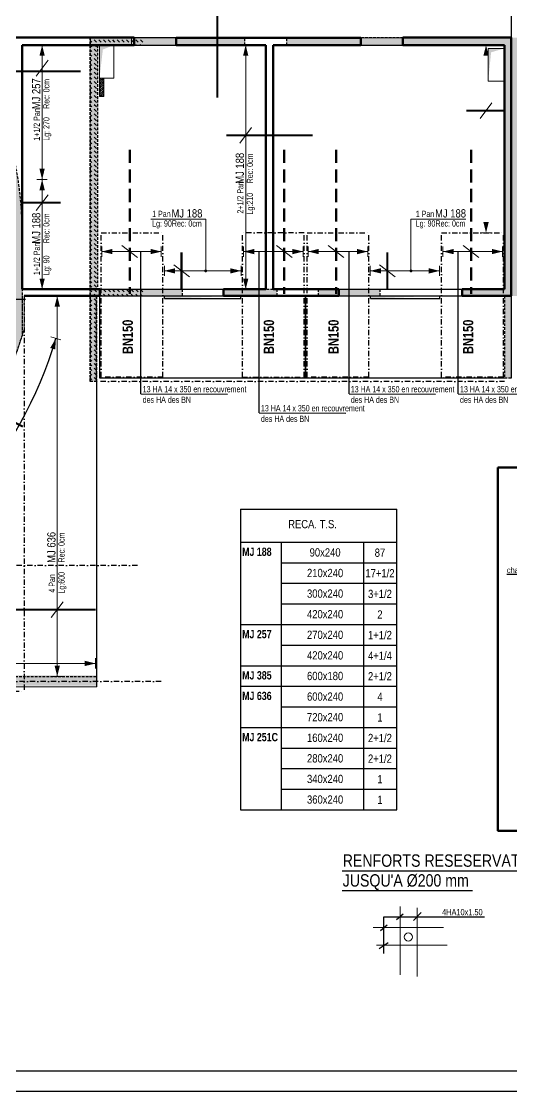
# Model space of a CAD drawing. Header units: millimetres. Extents: x 18070 to 23320, y -49066 to -44866.
# Drawn here: x 20303 to 21493, y -49066 to -46468 of the extents above; entities that cross this region are included whole.
import ezdxf
from ezdxf.enums import TextEntityAlignment as Align

# ---------------------------------------------------------------- set-up
doc = ezdxf.new("R2010")
doc.units = ezdxf.units.MM
for name, pattern in [('CACHE', [9.525, 6.35, -3.175]), ('CACHEX2', [19.05, 12.7, -6.35]), ('TIRETPTX2', [50.8, 25.4, -12.7, 0, -12.7])]:
    doc.linetypes.add(name, pattern=pattern)
for name, color, linetype in [('01-Cad  2', 1, 'Continuous'), ('01_ARMA_INF', 50, 'Continuous'), ('01_linteaux', 2, 'Continuous'), ('01_murs_sup', 2, 'CACHEX2'), ('01_texte', 230, 'Continuous')]:
    doc.layers.add(name, color=color, linetype=linetype)
for name, color, linetype, lineweight in [('01_coupés', 2, 'Continuous', 50), ('01_murs_coup', 5, 'Continuous', 60), ('01_PIEUX', 5, 'Continuous', 60), ('01_poutres', 2, 'Continuous', 18), ('01_résv', 32, 'Continuous', 9)]:
    doc.layers.add(name, color=color, linetype=linetype, lineweight=lineweight)
doc.styles.add('impact', font='impact.ttf')
doc.styles.add('MATTE_TXT', font='arial.ttf')
doc.styles.add('michel-cote', font='ARIALN.TTF')
doc.styles.add('PATIO', font='ARIALN.TTF')
doc.styles.add('STYLE2', font='ARIALN.TTF')
pattern_1 = [(135, (18924.735, -36482.919), (-11.22532, 9e-16), [7.9375, -7.9375])]

msp = doc.modelspace()

# ---------------------------------------------------------------- hatches: boundary and pattern name
at = {"layer": '01_linteaux', "ltscale": 0.5}
h = msp.add_hatch(dxfattribs=at)
h.set_pattern_fill('DASH', color=256, scale=2.5, angle=135)
h.set_pattern_definition(pattern_1)
h.paths.add_polyline_path([(20485.53, -45155.19), (20093.46, -45155.19), (20028.4, -45155.19), (19909.01, -45155.19), (19909.01, -45171.19), (20028.4, -45171.19), (20093.46, -45171.19), (20469.53, -45171.19), (20469.53, -45214.78), (20485.53, -45214.78)])
edge = h.paths.add_edge_path()
edge.add_line((19909.01, -45171.19), (19909.01, -45155.18))
edge.add_arc((19952.25, -46399.16), 1244.73, 91.99066, 105.4374)
edge.add_line((19620.92, -45199.34), (19625.8, -45214.59))
edge.add_arc((19952.25, -46399.16), 1228.73, 100.96877, 105.40741, ccw=False)
edge.add_line((19718.46, -45192.88), (19718.46, -45636.85))
edge.add_line((19718.46, -45636.85), (19736.46, -45636.85))
edge.add_line((19736.46, -45636.85), (19736.46, -45189.53))
edge.add_arc((19952.25, -46399.16), 1228.73, 92.01659, 100.11501, ccw=False)
edge = h.paths.add_edge_path()
edge.add_line((19531.18, -45244.83), (19525.68, -45229.81))
edge.add_arc((19952.25, -46399.16), 1244.73, 110.04186, 114.53183)
edge.add_line((19435.44, -45266.79), (19435.44, -45284.4))
edge.add_arc((19952.25, -46399.16), 1228.73, 110.04083, 114.87281, ccw=False)
edge = h.paths.add_edge_path()
edge.add_line((19435.44, -45284.4), (19435.44, -45266.79))
edge.add_arc((19952.25, -46399.16), 1244.73, 114.53183, 132.24354)
edge.add_line((19115.44, -45477.69), (19115.44, -45651.85))
edge.add_line((19115.44, -45651.85), (19435.44, -45651.85))
edge.add_line((19435.44, -45651.85), (19435.44, -45633.85))
edge.add_line((19435.44, -45633.85), (19131.44, -45633.85))
edge.add_line((19131.44, -45633.85), (19131.44, -45484.8))
edge.add_arc((19952.25, -46399.16), 1228.73, 114.87281, 131.91412, ccw=False)
edge = h.paths.add_edge_path()
edge.add_line((19572.49, -45633.85), (19435.44, -45633.85))
edge.add_line((19435.44, -45633.85), (19435.44, -45651.85))
edge.add_line((19435.44, -45651.85), (19554.49, -45651.85))
edge.add_line((19554.49, -45651.85), (19554.49, -46108.28))
edge.add_arc((19418.96, -46983.34), 885.5, 80.01528, 81.19582, ccw=False)
edge.add_line((19572.49, -46111.26), (19572.49, -46034.13))
edge.add_line((19572.49, -46034.13), (19926.46, -46034.13))
edge.add_line((19926.46, -46034.13), (19926.46, -46257.71))
edge.add_arc((19418.96, -46983.34), 885.5, 55.0317, 88.93337)
edge.add_line((19435.44, -46098), (19435.44, -46118))
edge.add_arc((19418.96, -46983.34), 865.5, 0, 88.90872, ccw=False)
edge.add_line((20284.46, -46983.34), (20284.46, -46984.53))
edge.add_line((20284.46, -46984.53), (20304.45, -46984.53))
edge.add_arc((19418.96, -46983.34), 885.5, 359.9229, 397.71342)
edge.add_line((20119.46, -46441.67), (20119.46, -46129.17))
edge.add_line((20119.46, -46129.17), (20284.46, -46129.17))
edge.add_line((20284.46, -46129.17), (20284.46, -46329.17))
edge.add_line((20284.46, -46329.17), (20304.46, -46329.17))
edge.add_line((20304.46, -46329.17), (20304.46, -46108.57))
edge.add_line((20304.46, -46108.57), (20284.46, -46108.57))
edge.add_line((20284.46, -46108.57), (20284.46, -46113.17))
edge.add_line((20284.46, -46113.17), (19944.46, -46113.17))
edge.add_line((19944.46, -46113.17), (19944.46, -45843.18))
edge.add_line((19944.46, -45843.18), (19926.46, -45832.79))
edge.add_line((19926.46, -45832.79), (19926.46, -46016.13))
edge.add_line((19926.46, -46016.13), (19572.49, -46016.13))
edge.add_line((19572.49, -46016.13), (19572.49, -45633.85))
edge = h.paths.add_edge_path(flags=16)
edge.add_line((19944.46, -46130.17), (20017.21, -46130.17))
edge.add_line((20017.21, -46130.17), (20017.21, -46309.17))
edge.add_line((20017.21, -46309.17), (19993.07, -46309.17))
edge.add_arc((19418.96, -46983.34), 885.5, 49.5831, 53.59773)
edge.add_line((19944.46, -46270.63), (19944.46, -46130.17))
h.paths.add_polyline_path([(19949.99, -46138.17), (20002.96, -46138.17), (19961.69, -46154.78), (19949.99, -46265.98)], flags=0)
h.paths.add_polyline_path([(20035.21, -46130.17), (20099.46, -46130.17), (20099.46, -46309.17), (20035.21, -46309.17), (20035.21, -46309.17)], flags=16)
h.paths.add_polyline_path([(20040.21, -46138.17), (20093.17, -46138.17), (20051.9, -46154.78), (20040.21, -46297.94)], flags=0)
edge = h.paths.add_edge_path(flags=16)
edge.add_line((20015.75, -46329.17), (20099.46, -46329.17))
edge.add_line((20099.46, -46329.17), (20099.46, -46416.75))
edge.add_arc((19418.96, -46983.34), 885.5, 39.78116, 47.62597)
at = {"layer": '01_murs_sup', "ltscale": 0.5}
h = msp.add_hatch(dxfattribs=at)
h.set_pattern_fill('DASH', color=256, scale=2.5, angle=135)
h.set_pattern_definition([(135, (-18203.733, -31573.618), (-11.2253202, 9e-16), [7.9375, -7.9375])])
h.paths.add_polyline_path([(22915.41, -46480.17), (22899.41, -46480.17), (22899.41, -46507.17), (21976.41, -46507.17), (21976.41, -46525.17), (22899.41, -46525.17), (22899.41, -47118.17), (22773.41, -47118.17), (22773.41, -47134.17), (22915.41, -47134.17)])
h.paths.add_polyline_path([(22673.41, -47118.17), (22519.41, -47118.17), (22519.41, -47134.17), (22673.41, -47134.17)], flags=17)
h.paths.add_polyline_path([(22319.41, -47118.17), (22123.41, -47118.17), (22123.41, -47134.17), (22319.41, -47134.17)], flags=17)
h.paths.add_polyline_path([(22023.41, -47118.17), (21823.41, -47118.17), (21823.41, -47134.17), (22023.41, -47134.17)])
h.paths.add_polyline_path([(21723.41, -47118.17), (21510.41, -47118.17), (21510.41, -46525.17), (21874.41, -46525.17), (21874.41, -46507.17), (21494.41, -46507.17), (21494.41, -47134.17), (21723.41, -47134.17)])
h.paths.add_polyline_path([(21492.41, -46507.17), (20947.41, -46507.17), (20947.41, -46525.17), (21476.41, -46525.17), (21476.41, -47118.17), (21373.41, -47118.17), (21373.41, -47134.17), (21476.41, -47134.17), (21476.41, -47334.17), (21492.41, -47334.17)])
h.paths.add_polyline_path([(21173.41, -47118.17), (21023.41, -47118.17), (21023.41, -47134.17), (21173.41, -47134.17)], flags=17)
h.paths.add_polyline_path([(20923.41, -47118.17), (20793.41, -47118.17), (20793.41, -47134.17), (20923.41, -47134.17)])
h.paths.add_polyline_path([(20693.41, -47118.17), (20487.41, -47118.17), (20487.41, -46525.17), (20845.41, -46525.17), (20845.41, -46507.17), (20469.41, -46507.17), (20469.41, -47342.17), (20485.41, -47342.17), (20485.41, -47134.17), (20693.41, -47134.17)])
h = msp.add_hatch(dxfattribs=at)
h.set_pattern_fill('DASH', color=256, scale=2.5, angle=135)
h.set_pattern_definition(pattern_1)
h.paths.add_polyline_path([(20487.53, -46525.17), (20599.83, -46525.17), (20599.83, -46507.17), (20469.53, -46507.17), (20469.53, -46984.53), (20487.53, -46984.53)])
h.paths.add_polyline_path([(20487.53, -46984.53), (20469.53, -46984.53), (20469.53, -47342.17), (20485.53, -47342.17), (20485.53, -47134.17), (20599.83, -47134.17), (20599.83, -47118.17), (20487.53, -47118.17)])
h = msp.add_hatch(dxfattribs=at)
h.set_pattern_fill('DASH', color=256, scale=2.5, angle=135)
h.set_pattern_definition(pattern_1)
edge = h.paths.add_edge_path()
edge.add_line((19435.44, -46664.53), (19435.44, -46684.53))
edge.add_arc((19435.44, -46984.53), 300, 0, 90, ccw=False)
edge.add_line((19735.44, -46984.53), (19755.44, -46984.53))
edge.add_line((19755.44, -46984.53), (19755.44, -46983.29))
edge.add_arc((19435.44, -46984.53), 320, 0.22273, 90)
h.paths.add_polyline_path([(19435.44, -46664.53), (19135.44, -46664.53), (19135.44, -46597.84), (19115.44, -46597.84), (19115.44, -46664.53), (18988.61, -46664.53), (18988.61, -46684.53), (19435.44, -46684.53)])
h.paths.add_polyline_path([(18855.41, -46664.53), (18574.29, -46664.53), (18478.23, -46984.53), (18494.94, -46984.53), (18584.99, -46684.53), (18855.41, -46684.53)])
h.paths.add_polyline_path([(19435.44, -47116.17), (19267.02, -47116.17), (19267.02, -47136.17), (19330.41, -47136.17), (19330.41, -47276.57), (19348.41, -47276.57), (19348.41, -47136.17), (19435.44, -47136.17)])
edge = h.paths.add_edge_path()
edge.add_line((19755.44, -46984.53), (19735.44, -46984.53))
edge.add_line((19735.44, -46984.53), (19735.44, -47116.17))
edge.add_line((19735.44, -47116.17), (19435.44, -47116.17))
edge.add_line((19435.44, -47116.17), (19435.44, -47136.17))
edge.add_line((19435.44, -47136.17), (19735.44, -47136.17))
edge.add_line((19735.44, -47136.17), (19735.44, -47388.17))
edge.add_line((19735.44, -47388.17), (19435.44, -47388.17))
edge.add_line((19435.44, -47388.17), (19435.44, -47408.17))
edge.add_line((19435.44, -47408.17), (20227.35, -47408.17))
edge.add_arc((19435.44, -46957.84), 911, 330.37436, 342.53676)
edge.add_line((20304.46, -47231.22), (20304.46, -46984.53))
edge.add_line((20304.46, -46984.53), (20284.46, -46984.53))
edge.add_line((20284.46, -46984.53), (20284.46, -47228.13))
edge.add_arc((19435.44, -46957.84), 891, 331.11977, 342.3403, ccw=False)
edge.add_line((20215.63, -47388.17), (19755.44, -47388.17))
edge.add_line((19755.44, -47388.17), (19755.44, -46984.53))
h.paths.add_polyline_path([(19435.44, -47388.17), (19348.41, -47388.17), (19348.41, -47379.77), (19330.41, -47379.77), (19330.41, -47388.17), (19283.09, -47388.17), (19283.09, -47408.17), (19435.44, -47408.17)])
h.paths.add_polyline_path([(18351.4, -47408.28), (18983.58, -47408.17), (18983.58, -47388.17), (18373.77, -47388.17), (18449.42, -47136.17), (19142.41, -47136.17), (19142.41, -47388.17), (19086.78, -47388.17), (19086.78, -47408.17), (19179.89, -47408.17), (19179.89, -47388.17), (19160.41, -47388.17), (19160.41, -47116.17), (18455.42, -47116.17), (18494.94, -46984.53), (18478.23, -46984.53)])
h = msp.add_hatch(dxfattribs=at)
h.set_pattern_fill('DASH', color=256, scale=2.5, angle=135)
h.set_pattern_definition([(135, (18924.735, -36480.419), (-11.22532, 9e-16), [7.9375, -7.9375])])
h.paths.add_polyline_path([(19435.44, -48055.66), (18782.51, -48055.66), (18782.51, -48080.66), (19435.44, -48080.66)])
h.paths.add_polyline_path([(20485.53, -48055.66), (19435.44, -48055.66), (19435.44, -48080.66), (20485.53, -48080.66)])
at = {"layer": '01_résv', "ltscale": 0.5}
h = msp.add_hatch(dxfattribs=at)
h.set_pattern_fill('ANSI31', color=256)
h.set_pattern_definition([(45, (1435.8787, -25191.075), (-2.24506403, 2.24506403), [])])
h.paths.add_polyline_path([(20502.49, -46605.17), (20492.49, -46605.17), (20492.49, -46650.17), (20502.49, -46650.17)])

# ---------------------------------------------------------------- linework, layer by layer
at = {"layer": '01-Cad  2'}
for p, q in [((22269.54, -49016.08, 0.01), (18119.54, -49016.08, -0.3)), ((22269.54, -49066.08, 0.01), (18069.54, -49066.08, -0.3))]:
    msp.add_line(p, q, dxfattribs=at)
at = {"layer": '01_ARMA_INF', "linetype": 'CACHE', "lineweight": 0, "ltscale": 4, "const_width": 5, "flags": 128}
for points in [[(20778.65, -46232.82), (20778.65, -46652.82)], [(20211.78, -46588.97), (20446.71, -46588.97)], [(21383.64, -46684.67), (21476.41, -46684.67)], [(20800.51, -46744.65), (21010.51, -46744.65)], [(20305.28, -46907.56), (20398.06, -46907.56)], [(20691.54, -47028.17), (20691.54, -47118.17)], [(21191.63, -47028.17), (21191.63, -47118.17)], [(20225.69, -47411.09), (20306.1, -47451.51)], [(19883.01, -47896), (20483.01, -47896)]]:
    msp.add_lwpolyline(points, dxfattribs=at)
at = {"layer": '01_coupés', "elevation": -0.05}
msp.add_lwpolyline([(21460.09, -47551.08), (22136.7, -47551.08), (22136.7, -48432.72), (21460.09, -48432.72)], close=True, dxfattribs=at)
at = {"layer": '01_linteaux', "ltscale": 0.5}
for p, q in [((21492.41, -46377.18), (21492.41, -46507.17)), ((20576.41, -46507.17), (20678.51, -46507.17)), ((21127.44, -46507.22), (21229.44, -46507.17)), ((20576.52, -46525.22), (20678.51, -46525.22)), ((21127.44, -46525.13), (21229.44, -46525.13)), ((20493.41, -47118.17), (20793.41, -47118.17)), ((21073.41, -47118.17), (21373.41, -47118.17)), ((20493.41, -47134.17), (20793.41, -47134.17)), ((20493.41, -47334.17), (20493.41, -47134.17)), ((20650.41, -47140.17), (20835.41, -47140.17)), ((20992.41, -47334.17), (20992.41, -47134.17)), ((20993.41, -47334.17), (20993.41, -47134.17)), ((21073.41, -47134.17), (21373.41, -47134.17)), ((21150.41, -47140.17), (21319.41, -47140.17)), ((21492.41, -47134.17), (21492.41, -47334.17)), ((20992.41, -47334.17), (20493.41, -47334.17)), ((21476.41, -47334.17), (20993.41, -47334.17))]:
    msp.add_line(p, q, dxfattribs=at)
at = {"layer": '01_linteaux', "linetype": 'TIRETPTX2', "ltscale": 0.5}
for p, q in [((20496.41, -46981.17), (20646.41, -46981.17)), ((20496.41, -47331.17), (20496.41, -46981.17)), ((20646.41, -47331.17), (20646.41, -46981.17)), ((20989.41, -46981.17), (20839.41, -46981.17)), ((20839.41, -47331.17), (20839.41, -46981.17)), ((20989.41, -47331.17), (20989.41, -46981.17)), ((20996.41, -46981.17), (21146.41, -46981.17)), ((20996.41, -47331.17), (20996.41, -46981.17)), ((21146.41, -47331.17), (21146.41, -46981.17)), ((21323.41, -47331.17), (21323.41, -46981.17)), ((21323.41, -46981.17), (21473.41, -46981.17)), ((21473.41, -47331.17), (21473.41, -46981.17)), ((20309.41, -47134.17), (20309.41, -48093.47)), ((20485.41, -47342.17), (20485.41, -47142.17)), ((20650.41, -47140.17), (20650.41, -47134.17)), ((20835.41, -47140.17), (20835.41, -47134.17)), ((21150.41, -47140.17), (21150.41, -47134.17)), ((21319.41, -47140.17), (21319.41, -47134.17)), ((20646.41, -47331.17), (20496.41, -47331.17)), ((20839.41, -47331.17), (20989.41, -47331.17)), ((21146.41, -47331.17), (20996.41, -47331.17)), ((21473.41, -47331.17), (21323.41, -47331.17)), ((21476.41, -47342.17), (20485.41, -47342.17)), ((20584.29, -47789.13), (20132.8, -47789.13)), ((20642.17, -48070.66), (18119.54, -48070.66)), ((20284.41, -48093.47), (20309.41, -48093.47))]:
    msp.add_line(p, q, dxfattribs=at)
at = {"layer": '01_linteaux', "linetype": 'Continuous', "ltscale": 0.5}
for p, q in [((20284.45, -47142.17), (20312.96, -47142.17)), ((20485.53, -48083.16), (20485.53, -47342.17))]:
    msp.add_line(p, q, dxfattribs=at)
at = {"layer": '01_linteaux', "ltscale": 0.5}
for points in [[(20650.41, -47140.17), (20650.41, -47134.17), (20835.41, -47134.17)], [(21150.41, -47140.17), (21150.41, -47134.17), (21319.41, -47134.17)]]:
    msp.add_solid(points, dxfattribs=at)
at = {"layer": '01_murs_coup', "ltscale": 0.5}
for p, q in [((20576.41, -46507.17), (20165.41, -46507.17)), ((20576.52, -46525.22), (20576.41, -46507.17)), ((20678.51, -46525.17), (20678.51, -46507.22)), ((20678.51, -46507.22), (21127.44, -46507.22)), ((21127.44, -46507.22), (21127.44, -46525.13)), ((21229.44, -46507.17), (21492.41, -46507.17)), ((21229.44, -46525.13), (21229.44, -46507.22)), ((21492.41, -46507.17), (21492.41, -47134.17)), ((20304.41, -46525.17), (20576.52, -46525.22)), ((20304.41, -46525.17), (20304.41, -47118.17)), ((20896.41, -46525.17), (20678.51, -46525.17)), ((20896.41, -47118.17), (20896.41, -46525.17)), ((21127.44, -46525.13), (20914.41, -46525.17)), ((20914.41, -46525.17), (20914.41, -47118.17)), ((21476.41, -46525.17), (21229.44, -46525.13)), ((21476.41, -47118.17), (21476.41, -46525.17)), ((20493.41, -47118.17), (20304.41, -47118.17)), ((20493.41, -47118.17), (20493.41, -47134.17)), ((20793.41, -47134.17), (20793.41, -47118.17)), ((20793.41, -47118.17), (20896.41, -47118.17)), ((20914.41, -47118.17), (21073.41, -47118.17)), ((21073.41, -47118.17), (21073.41, -47134.17)), ((21373.41, -47134.17), (21373.41, -47118.17)), ((21373.41, -47118.17), (21476.41, -47118.17)), ((20493.41, -47134.17), (20309.41, -47134.17)), ((21073.41, -47134.17), (20793.41, -47134.17)), ((21492.41, -47134.17), (21373.41, -47134.17))]:
    msp.add_line(p, q, dxfattribs=at)
at = {"layer": '01_murs_coup', "linetype": 'Continuous', "lineweight": 5, "ltscale": 0.5}
for p, q in [((20165.53, -46507.17), (20569.78, -46507.17)), ((20165.53, -46507.17), (20569.78, -46507.17)), ((20569.78, -46525.17), (20569.78, -46507.17)), ((20304.46, -46525.17), (20304.46, -47108.17)), ((20304.46, -46525.17), (20304.46, -47118.17)), ((20304.46, -46525.17), (20569.78, -46525.17)), ((20304.46, -46525.17), (20569.78, -46525.17)), ((20304.46, -46525.17), (20304.46, -46745.17)), ((20304.46, -47118.17), (20493.41, -47118.17)), ((20304.46, -47118.17), (20493.41, -47118.17)), ((20493.41, -47134.17), (20493.41, -47118.17)), ((20309.41, -47134.17), (20493.41, -47134.17)), ((20309.41, -47134.17), (20493.41, -47134.17)), ((20309.41, -47134.17), (20309.41, -47214.93))]:
    msp.add_line(p, q, dxfattribs=at)
at = {"layer": '01_murs_coup', "linetype": 'CACHE', "ltscale": 5}
for p, q in [((20565.82, -46779.27), (20565.82, -47129.27)), ((20941.22, -46779.27), (20941.22, -47129.27)), ((21067.19, -46779.27), (21067.19, -47129.27)), ((21394.89, -46779.27), (21394.89, -47129.27))]:
    msp.add_line(p, q, dxfattribs=at)
at = {"layer": '01_murs_coup', "linetype": 'Continuous', "lineweight": 5, "ltscale": 0.5}
msp.add_arc((19435.44, -46957.84), 911, 330.1635, 343.60805, dxfattribs=at)
at = {"layer": '01_murs_sup', "ltscale": 0.5}
for p, q in [((20469.41, -46507.17), (20845.41, -46507.17)), ((20469.41, -46507.17), (20845.41, -46507.17)), ((20469.41, -46507.17), (20469.41, -47342.17)), ((20469.53, -46507.17), (20599.93, -46507.17)), ((20469.53, -46507.17), (20469.53, -47125.17)), ((20469.53, -46507.17), (20469.53, -47125.17)), ((20469.53, -47342.17), (20469.53, -46507.17)), ((20845.41, -46525.17), (20845.41, -46507.17)), ((20947.41, -46507.17), (21492.41, -46507.17)), ((20947.41, -46507.17), (21492.41, -46507.17)), ((20947.41, -46525.17), (20947.41, -46507.17)), ((21492.41, -47134.17), (21492.41, -46507.17)), ((20487.41, -46525.17), (20845.41, -46525.17)), ((20487.41, -46525.17), (20845.41, -46525.17)), ((20487.41, -46525.17), (20487.41, -47118.17)), ((20487.53, -46525.17), (20599.93, -46525.17)), ((20487.53, -46525.17), (20487.53, -47118.17)), ((20947.41, -46525.17), (21476.41, -46525.17)), ((20947.41, -46525.17), (21476.41, -46525.17)), ((21476.41, -47118.17), (21476.41, -46525.17)), ((20304.46, -46983.34), (20304.46, -47231.22)), ((20487.41, -47118.17), (20693.41, -47118.17)), ((20487.53, -47118.17), (20599.83, -47118.17)), ((20487.53, -47118.17), (20599.83, -47118.17)), ((20693.41, -47118.17), (20693.41, -47134.17)), ((20793.41, -47118.17), (20923.41, -47118.17)), ((20793.41, -47118.17), (20923.41, -47118.17)), ((20793.41, -47118.17), (20793.41, -47134.17)), ((20923.41, -47118.17), (20923.41, -47134.17)), ((21023.41, -47118.17), (21173.41, -47118.17)), ((21023.41, -47118.17), (21173.41, -47118.17)), ((21023.41, -47118.17), (21023.41, -47134.17)), ((21173.41, -47118.17), (21173.41, -47134.17)), ((21373.41, -47118.17), (21476.41, -47118.17)), ((21373.41, -47118.17), (21373.41, -47134.17)), ((20304.46, -47134.17), (20304.46, -47231.22)), ((20485.41, -47134.17), (20693.41, -47134.17)), ((20485.41, -47342.17), (20485.41, -47134.17)), ((20485.53, -47134.17), (20599.83, -47134.17)), ((20485.53, -47134.17), (20599.83, -47134.17)), ((20485.53, -47342.17), (20485.53, -47134.17)), ((20793.41, -47134.17), (20923.41, -47134.17)), ((20793.41, -47134.17), (20923.41, -47134.17)), ((21023.41, -47134.17), (21173.41, -47134.17)), ((21023.41, -47134.17), (21173.41, -47134.17)), ((21373.41, -47134.17), (21476.41, -47134.17)), ((21476.41, -47134.17), (21476.41, -47334.17)), ((21492.41, -47334.17), (21476.41, -47334.17)), ((20485.41, -47342.17), (20469.41, -47342.17)), ((20485.53, -47342.17), (20469.53, -47342.17)), ((18782.51, -48058.16), (20485.53, -48058.16)), ((20485.53, -48083.16), (20485.53, -48058.16))]:
    msp.add_line(p, q, dxfattribs=at)
for centre, radius, start, end in [((19418.96, -46983.34), 885.5, 0, 37.71342), ((19435.44, -46957.84), 911, 330.37436, 342.53676)]:
    msp.add_arc(centre, radius, start, end, dxfattribs=at)
at = {"layer": '01_PIEUX', "color": 2, "linetype": 'Continuous', "lineweight": 5, "ltscale": 0.5}
msp.add_line((19107.54, -48083.16), (20485.53, -48083.16), dxfattribs=at)
at = {"layer": '01_poutres'}
for p, q in [((21222.33, -48616.29, -0.05), (21222.33, -48782.66, -0.05)), ((21263.95, -48620.07, -0.05), (21263.95, -48786.44, -0.05)), ((21156.77, -48667.97, -0.05), (21328.25, -48667.97, -0.05)), ((21165.59, -48710.82, -0.05), (21337.08, -48710.82, -0.05))]:
    msp.add_line(p, q, dxfattribs=at)
msp.add_circle((21242.67, -48690.8, -0.05), 10, dxfattribs=at)
at = {"layer": '01_résv', "ltscale": 0.5}
for p, q in [((20492.49, -46650.17), (20492.49, -46525.17)), ((20492.49, -46525.17), (20527.49, -46525.17)), ((20527.49, -46525.17), (20527.49, -46605.17)), ((21436.39, -46613.17), (21436.39, -46533.17)), ((21436.39, -46533.17), (21476.39, -46533.17)), ((21476.39, -46533.17), (21476.39, -46613.17)), ((20527.49, -46605.17), (20492.49, -46605.17)), ((20502.49, -46650.17), (20502.49, -46605.17)), ((21476.39, -46613.17), (21436.39, -46613.17)), ((20502.49, -46650.17), (20492.49, -46650.17))]:
    msp.add_line(p, q, dxfattribs=at)
for points in [[(20492.49, -46605.17), (20492.49, -46525.17), (20500.46, -46536.03)], [(20492.49, -46525.17), (20527.49, -46525.17), (20500.46, -46536.03)], [(21436.39, -46613.17), (21436.39, -46533.17), (21443.65, -46542.74)], [(21436.39, -46533.17), (21476.39, -46533.17), (21443.65, -46542.74)]]:
    msp.add_solid(points, dxfattribs=at)
at = {"layer": '01_texte', "linetype": 'Continuous', "lineweight": 0}
for p, q in [((20340.44, -46525.18), (20365.4, -46525.18)), ((20352.92, -46851.49), (20352.92, -46525.18)), ((20834.94, -46525.17), (20859.91, -46525.17)), ((20847.42, -47118.17), (20847.42, -46525.17)), ((21418.8, -46525.17), (21443.76, -46525.17)), ((20338.42, -46600.29), (20367.43, -46562.21)), ((21416.77, -46703.71), (21445.78, -46665.64)), ((20832.92, -46763.69), (20861.93, -46725.61)), ((20340.44, -46851.49), (20365.4, -46851.49)), ((20340.44, -46851.49), (20365.4, -46851.49)), ((20352.92, -47118.18), (20352.92, -46851.49)), ((20338.42, -46926.6), (20367.43, -46888.53)), ((20616.98, -46948.01), (20750.41, -46948.01)), ((20750.41, -46948.01), (20750.41, -47073.39)), ((21382.35, -46948.01), (21248.92, -46948.01)), ((21248.92, -46948.01), (21248.92, -47073.39)), ((21418.8, -46981.18), (21443.76, -46981.18)), ((20497.66, -47014.06), (20497.66, -47039.02)), ((20497.66, -47026.54), (20642.46, -47026.54)), ((20546.79, -47012.04), (20584.86, -47041.05)), ((20642.46, -47014.06), (20642.46, -47039.02)), ((20842.26, -47014.06), (20842.26, -47039.02)), ((20842.26, -47026.54), (20987.06, -47026.54)), ((20922.18, -47012.04), (20960.25, -47041.05)), ((20987.06, -47014.06), (20987.06, -47039.02)), ((20999.02, -47014.06), (20999.02, -47039.02)), ((20999.02, -47026.54), (21143.82, -47026.54)), ((21048.15, -47012.04), (21086.23, -47041.05)), ((21143.82, -47014.06), (21143.82, -47039.02)), ((21326.72, -47014.06), (21326.72, -47039.02)), ((21326.72, -47026.54), (21471.52, -47026.54)), ((21375.85, -47012.04), (21413.93, -47041.05)), ((21471.52, -47014.06), (21471.52, -47039.02)), ((20649.86, -47060.91), (20649.86, -47085.87)), ((20649.86, -47073.39), (20836.06, -47073.39)), ((20672.5, -47058.88), (20710.57, -47087.89)), ((20836.06, -47060.91), (20836.06, -47085.87)), ((21149.96, -47060.91), (21149.96, -47085.87)), ((21149.96, -47073.39), (21318.44, -47073.39)), ((21172.59, -47058.88), (21210.67, -47087.89)), ((21318.44, -47060.91), (21318.44, -47085.87)), ((20340.44, -47118.18), (20365.4, -47118.18)), ((20834.94, -47118.17), (20859.91, -47118.17)), ((20377.25, -47134.17), (20402.21, -47134.17)), ((20389.73, -48058.16), (20389.73, -47134.17)), ((20374.21, -47233.93), (20398.14, -47241)), ((20375.22, -47915.04), (20404.23, -47876.97)), ((20482.53, -48014.07), (20482.53, -48039.03)), ((18975.91, -48026.55), (20482.53, -48026.55)), ((20377.25, -48058.16), (20402.21, -48058.16))]:
    msp.add_line(p, q, dxfattribs=at)
at = {"layer": '01_texte', "ltscale": 200}
for p, q in [((20593.01, -47371.86), (20593.01, -47026.54)), ((20880.31, -47418.11), (20880.31, -47026.54)), ((21098.48, -47371.86), (21098.48, -47026.54)), ((21363.87, -47371.86), (21363.87, -47026.54))]:
    msp.add_line(p, q, dxfattribs=at)
at = {"layer": '01_texte', "ltscale": 5}
for p, q in [((20593.01, -47371.86), (20803.2, -47372.46)), ((21098.48, -47371.86), (21308.67, -47372.46)), ((21363.87, -47371.86), (21574.06, -47372.46)), ((20880.31, -47418.11), (21090.5, -47418.71))]:
    msp.add_line(p, q, dxfattribs=at)
at = {"layer": '01_texte', "ltscale": 30}
for p, q in [((20834.68, -47651.96), (21214.68, -47651.96)), ((20834.68, -47651.96), (20834.68, -48381.96)), ((21214.68, -47731.96), (21214.68, -47651.96)), ((20834.68, -47731.96), (21214.68, -47731.96)), ((20934.68, -48381.96), (20934.68, -47731.96)), ((21134.68, -48381.96), (21134.68, -47731.96)), ((21214.68, -48381.96), (21214.68, -47731.96)), ((20934.68, -47781.96), (21214.68, -47781.96)), ((20934.68, -47831.96), (21214.68, -47831.96)), ((20934.68, -48381.96), (20934.68, -47881.96)), ((20934.68, -47881.96), (21214.68, -47881.96)), ((21134.68, -48381.96), (21134.68, -47881.96)), ((21214.68, -48381.96), (21214.68, -47881.96)), ((20834.68, -47931.96), (21214.68, -47931.96)), ((20934.68, -47981.96), (21214.68, -47981.96)), ((20834.68, -48031.96), (21214.68, -48031.96)), ((20834.68, -48081.96), (21214.68, -48081.96)), ((20934.68, -48131.96), (21214.68, -48131.96)), ((20834.68, -48181.96), (21214.68, -48181.96)), ((20934.68, -48231.96), (21214.68, -48231.96)), ((20934.68, -48281.96), (21214.68, -48281.96)), ((20934.68, -48331.96), (21214.68, -48331.96)), ((20834.68, -48381.96), (21214.68, -48381.96)), ((21081.43, -48529.79, -0.05), (21593.69, -48529.79, -0.05)), ((21081.43, -48577.95, -0.05), (21398.45, -48577.95, -0.05)), ((21230.02, -48635.25, -0.05), (21213.63, -48649.12, -0.05)), ((21274.03, -48631.47, -0.05), (21255.12, -48650.38, -0.05)), ((21190.93, -48661.72, -0.05), (21174.54, -48675.58, -0.05)), ((21183.37, -48731.04, -0.05), (21183.37, -48641.55, -0.05)), ((21183.37, -48641.55, -0.05), (21427.78, -48641.55, -0.05)), ((21193.45, -48704.57, -0.05), (21172.02, -48719.7, -0.05))]:
    msp.add_line(p, q, dxfattribs=at)
at = {"layer": '01_texte', "linetype": 'Continuous', "lineweight": 0, "const_width": 3.5}
for points in [[(20748.66, -47073.39, 1), (20752.16, -47073.39, 1)], [(21247.17, -47073.39, 1), (21250.67, -47073.39, 1)]]:
    msp.add_lwpolyline(points, format="xyb", close=True, dxfattribs=at)
at = {"layer": '01_texte', "ltscale": 200}
msp.add_arc((19436.99, -46960.33), 988.82, 241.03495, 343.72362, dxfattribs=at)
at = {"layer": '01_texte', "linetype": 'Continuous', "lineweight": 0}
for points in [[(20352.92, -46525.18), (20346.46, -46551.28), (20352.92, -46551.28)], [(20352.92, -46525.18), (20359.38, -46551.28), (20352.92, -46551.28)], [(20847.42, -46525.17), (20840.96, -46551.27), (20847.42, -46551.27)], [(20847.42, -46525.17), (20853.88, -46551.27), (20847.42, -46551.27)], [(21431.28, -46525.17), (21424.82, -46551.27), (21431.28, -46551.27)], [(21431.28, -46525.17), (21437.74, -46551.27), (21431.28, -46551.27)], [(20352.92, -46851.49), (20346.46, -46825.4), (20352.92, -46825.4)], [(20352.92, -46851.49), (20359.38, -46825.4), (20352.92, -46825.4)], [(20352.92, -46851.49), (20346.46, -46877.59), (20352.92, -46877.59)], [(20352.92, -46851.49), (20359.38, -46877.59), (20352.92, -46877.59)], [(21431.28, -46981.18), (21424.82, -46955.08), (21431.28, -46955.08)], [(21431.28, -46981.18), (21437.74, -46955.08), (21431.28, -46955.08)], [(20497.66, -47026.54), (20523.75, -47020.08), (20523.75, -47026.54)], [(20497.66, -47026.54), (20523.75, -47033), (20523.75, -47026.54)], [(20642.46, -47026.54), (20616.36, -47020.08), (20616.36, -47026.54)], [(20642.46, -47026.54), (20616.36, -47033), (20616.36, -47026.54)], [(20842.26, -47026.54), (20868.35, -47020.08), (20868.35, -47026.54)], [(20842.26, -47026.54), (20868.35, -47033), (20868.35, -47026.54)], [(20987.06, -47026.54), (20960.96, -47020.08), (20960.96, -47026.54)], [(20987.06, -47026.54), (20960.96, -47033), (20960.96, -47026.54)], [(20999.02, -47026.54), (21025.12, -47020.08), (21025.12, -47026.54)], [(20999.02, -47026.54), (21025.12, -47033), (21025.12, -47026.54)], [(21143.82, -47026.54), (21117.73, -47020.08), (21117.73, -47026.54)], [(21143.82, -47026.54), (21117.73, -47033), (21117.73, -47026.54)], [(21326.72, -47026.54), (21352.82, -47020.08), (21352.82, -47026.54)], [(21326.72, -47026.54), (21352.82, -47033), (21352.82, -47026.54)], [(21471.52, -47026.54), (21445.43, -47020.08), (21445.43, -47026.54)], [(21471.52, -47026.54), (21445.43, -47033), (21445.43, -47026.54)], [(20649.86, -47073.39), (20675.96, -47066.93), (20675.96, -47073.39)], [(20649.86, -47073.39), (20675.96, -47079.85), (20675.96, -47073.39)], [(20836.06, -47073.39), (20809.96, -47066.93), (20809.96, -47073.39)], [(20836.06, -47073.39), (20809.96, -47079.85), (20809.96, -47073.39)], [(21149.96, -47073.39), (21176.05, -47066.93), (21176.05, -47073.39)], [(21149.96, -47073.39), (21176.05, -47079.85), (21176.05, -47073.39)], [(21318.44, -47073.39), (21292.34, -47066.93), (21292.34, -47073.39)], [(21318.44, -47073.39), (21292.34, -47079.85), (21292.34, -47073.39)], [(20352.92, -47118.18), (20346.46, -47092.08), (20352.92, -47092.08)], [(20352.92, -47118.18), (20359.38, -47092.08), (20352.92, -47092.08)], [(20847.42, -47118.17), (20840.96, -47092.08), (20847.42, -47092.08)], [(20847.42, -47118.17), (20853.88, -47092.08), (20847.42, -47092.08)], [(20389.73, -47134.17), (20383.27, -47160.27), (20389.73, -47160.27)], [(20389.73, -47134.17), (20396.19, -47160.27), (20389.73, -47160.27)], [(20386.17, -47237.46), (20372.59, -47260.66), (20378.78, -47262.49)], [(20386.17, -47237.46), (20384.98, -47264.32), (20378.78, -47262.49)], [(20389.73, -48058.16), (20383.27, -48032.06), (20389.73, -48032.06)], [(20389.73, -48058.16), (20396.19, -48032.06), (20389.73, -48032.06)], [(20482.53, -48026.55), (20456.44, -48020.09), (20456.44, -48026.55)], [(20482.53, -48026.55), (20456.44, -48033.01), (20456.44, -48026.55)]]:
    msp.add_solid(points, dxfattribs=at)

# ---------------------------------------------------------------- texts
at = {"layer": '01_texte', "ltscale": 5, "style": 'PATIO'}
for s, p in [('MJ 257', (20348.6, -46681.07)), ('MJ 188', (20843.1, -46861.97)), ('MJ 188', (20348.6, -47007.38)), ('MJ 636', (20385.4, -47782.33))]:
    msp.add_text(s, height=20, rotation=90, dxfattribs=at).set_placement(p)
at = {"layer": '01_texte', "ltscale": 5, "style": 'PATIO', "width": 0.8}
for s, p in [('Rec: 0cm', (20370.72, -46680.07)), ('1+1/2 Pan', (20347.39, -46757.47)), ('Lg: 270', (20370.72, -46757.47)), ('Rec: 0cm', (20865.22, -46860.97)), ('2+1/2 Pan', (20841.89, -46934.3)), ('Lg:210', (20865.22, -46936.51)), ('Rec: 0cm', (20370.72, -47006.38)), ('1+1/2 Pan', (20347.39, -47083.78)), ('Lg: 90', (20370.72, -47083.78)), ('Rec: 0cm', (20407.53, -47781.33)), ('4 Pan', (20384.19, -47854.66)), ('Lg:600', (20407.53, -47856.87))]:
    msp.add_text(s, height=15, rotation=90, dxfattribs=at).set_placement(p)
at = {"layer": '01_texte', "linetype": 'Continuous', "lineweight": 0, "style": 'PATIO'}
for p in [(20667.16, -46943.78), (21307.51, -46943.78)]:
    msp.add_text('MJ 188', height=20, dxfattribs=at).set_placement(p)
at = {"layer": '01_texte', "linetype": 'Continuous', "lineweight": 0, "style": 'PATIO', "width": 0.8}
for s, p in [('1 Pan', (20620.26, -46942.58)), ('Lg: 90', (20620.26, -46965.91)), ('Rec: 0cm', (20668.16, -46965.91)), ('1 Pan', (21260.62, -46942.58)), ('Lg: 90', (21260.62, -46965.91)), ('Rec: 0cm', (21308.51, -46965.91))]:
    msp.add_text(s, height=15, dxfattribs=at).set_placement(p)
at = {"layer": '01_texte', "ltscale": 0.5, "style": 'impact'}
for p in [(20580.85, -47233.59), (20923.85, -47233.59), (21080.85, -47233.59), (21407.85, -47233.59)]:
    msp.add_text('BN150', height=25, rotation=90, dxfattribs=at).set_placement(p, align=Align.BOTTOM_CENTER)
at = {"layer": '01_texte', "ltscale": 5, "style": 'PATIO', "width": 0.8}
for s, p in [('13 HA 14 x 350 en recouvrement', (20597.24, -47368.2)), ('13 HA 14 x 350 en recouvrement', (21102.71, -47368.2)), ('13 HA 14 x 350 en recouvrement', (21368.11, -47368.2)), ('des HA des BN', (20597.24, -47393.85)), ('des HA des BN', (21102.71, -47393.85)), ('des HA des BN', (21368.11, -47393.85)), ('13 HA 14 x 350 en recouvrement', (20884.54, -47414.45)), ('des HA des BN', (20884.54, -47440.1))]:
    msp.add_text(s, height=15, dxfattribs=at).set_placement(p)
at = {"layer": '01_texte', "ltscale": 30}
for s, height, style, p in [('RECA. T.S.', 20, 'michel-cote', (20950.69, -47698.25)), ('MJ 188', 20, 'impact', (20838.82, -47765.38)), ('MJ 257', 20, 'impact', (20838.82, -47965.38)), ('MJ 385', 20, 'impact', (20838.82, -48065.38)), ('MJ 636', 20, 'impact', (20838.82, -48115.38)), ('MJ 251C', 20, 'impact', (20838.82, -48215.38)), ('RENFORTS RESESERVATIONS ', 30, 'michel-cote', (21083.12, -48520.2, -0.05)), ("JUSQU'A %%C200 mm", 30, 'michel-cote', (21083.12, -48568.36, -0.05)), ('4HA10x1.50', 15, 'michel-cote', (21324.59, -48637.87, -0.05))]:
    msp.add_text(s, height=height, dxfattribs=dict(at, style=style)).set_placement(p)
at = {"layer": '01_texte', "ltscale": 30, "style": 'STYLE2'}
for s, p in [('90x240', (21040.37, -47756.96)), ('87', (21173.6, -47757.63)), ('210x240', (21040.37, -47806.96)), ('17+1/2', (21173.6, -47807.63)), ('300x240', (21040.37, -47856.96)), ('3+1/2', (21173.6, -47857.63)), ('420x240', (21040.37, -47906.96)), ('2', (21173.6, -47907.63)), ('270x240', (21040.37, -47956.96)), ('1+1/2', (21173.6, -47957.63)), ('420x240', (21040.37, -48006.96)), ('4+1/4', (21173.6, -48007.63)), ('600x180', (21040.37, -48056.96)), ('2+1/2', (21173.6, -48057.63)), ('600x240', (21040.37, -48106.96)), ('4', (21173.6, -48107.63)), ('720x240', (21040.37, -48156.96)), ('1', (21173.6, -48157.63)), ('160x240', (21040.37, -48206.96)), ('2+1/2', (21173.6, -48207.63)), ('280x240', (21040.37, -48256.96)), ('2+1/2', (21173.6, -48257.63)), ('340x240', (21040.37, -48306.96)), ('1', (21173.6, -48307.63)), ('360x240', (21040.37, -48356.96)), ('1', (21173.6, -48357.63))]:
    msp.add_text(s, height=20, dxfattribs=at).set_placement(p, align=Align.MIDDLE_CENTER)
at = {"layer": '01_texte', "style": 'MATTE_TXT', "width": 0.8}
msp.add_text('%%Uchaînage int. arrivant sur mur de façade', height=14.0625, dxfattribs=at).set_placement((21481.88, -47807.06, -0.05))

doc.saveas('drawing.dxf')
